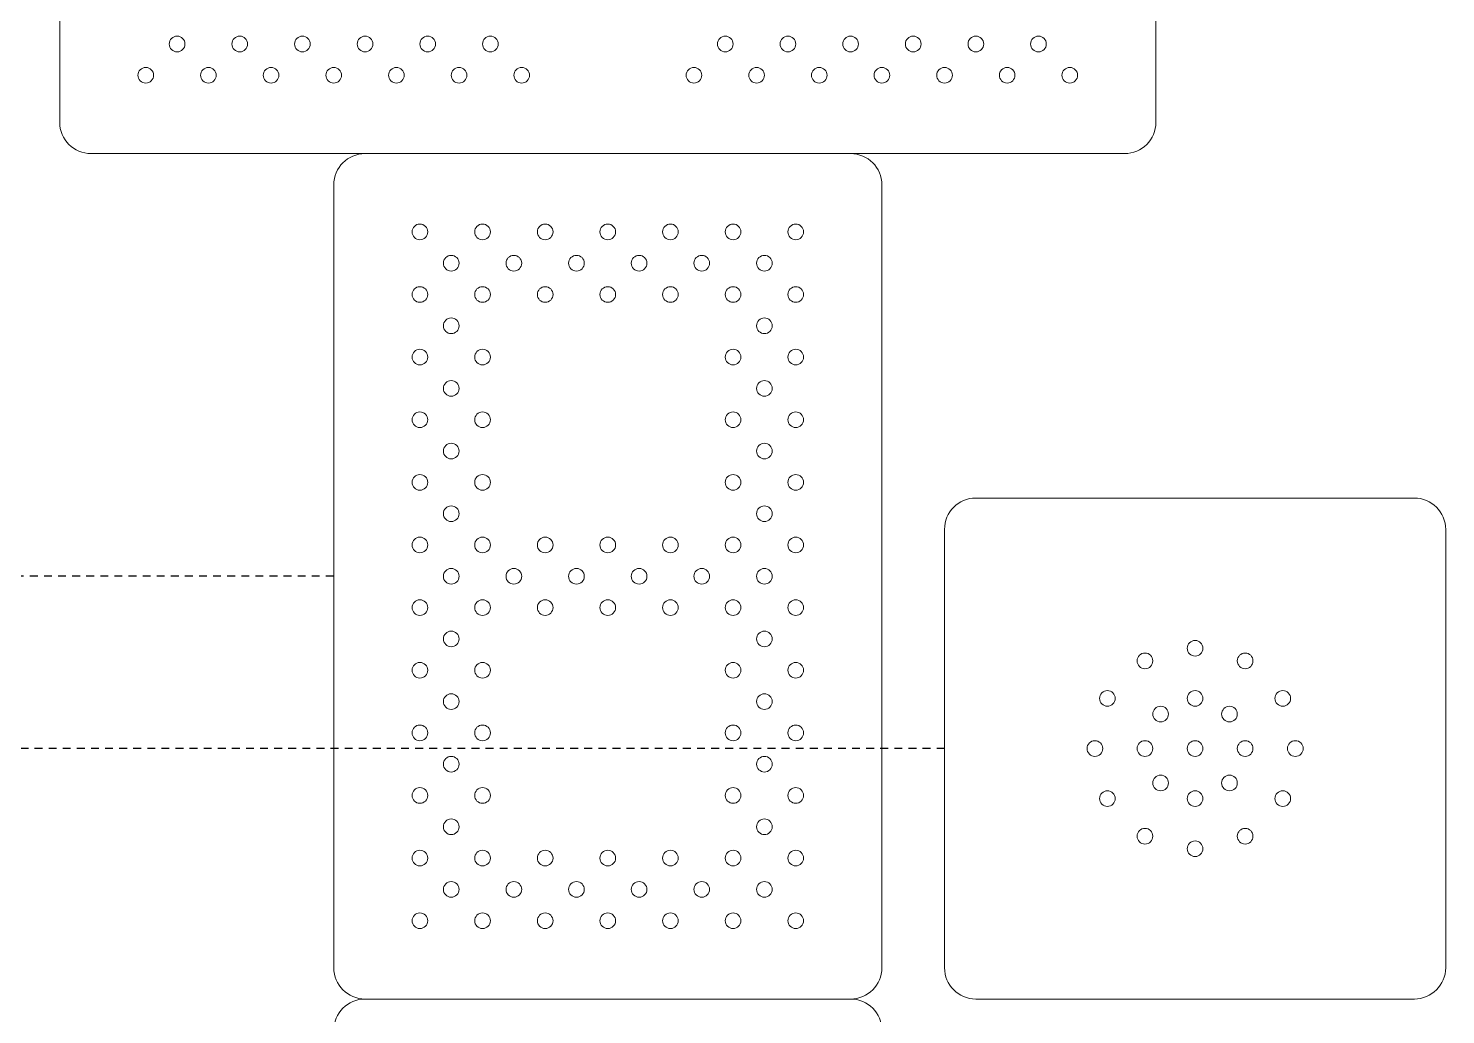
# Model space of a CAD drawing. Header units: inches. Extents: x 300 to 400, y -177 to 73.
# Drawn here: x 363.18 to 385.81, y 24.48 to 40.23 of the extents above; entities that cross this region are included whole.
import ezdxf

# ---------------------------------------------------------------- set-up
doc = ezdxf.new("R2010")
doc.units = ezdxf.units.IN
doc.header["$MEASUREMENT"] = 0
doc.linetypes.add('HIDDEN2', pattern=[0.1875, 0.125, -0.0625])
doc.layers.add('ScoreBone', color=5, linetype='Continuous')

msp = doc.modelspace()

# ---------------------------------------------------------------- linework, layer by layer
at = {"layer": 'ScoreBone', "color": 1, "linetype": 'HIDDEN2'}
for p, q in [((368.057, 31.482), (300.244, 31.482)), ((377.807, 28.732), (300.244, 28.732))]:
    msp.add_line(p, q, dxfattribs=at)
at = {"layer": 'ScoreBone', "lineweight": 5}
for points in [[(363.682, 38.732), (363.682, 38.732), (363.682, 51.232), (363.682, 51.232)], [(381.182, 51.232), (381.182, 51.232), (381.182, 38.732), (381.182, 38.732)], [(364.182, 38.232), (363.905, 38.232), (363.682, 38.457), (363.682, 38.732)], [(381.182, 38.732), (381.182, 38.457), (380.958, 38.232), (380.682, 38.232)], [(380.682, 38.232), (380.682, 38.232), (364.182, 38.232), (364.182, 38.232)], [(368.057, 37.732), (368.057, 38.008), (368.281, 38.232), (368.557, 38.232)], [(368.557, 38.232), (368.557, 38.232), (376.307, 38.232), (376.307, 38.232)], [(376.307, 38.232), (376.582, 38.232), (376.807, 38.008), (376.807, 37.732)], [(368.057, 25.232), (368.057, 25.232), (368.057, 37.732), (368.057, 37.732)], [(376.807, 37.732), (376.807, 37.732), (376.807, 25.232), (376.807, 25.232)], [(377.807, 32.232), (377.807, 32.508), (378.03, 32.732), (378.307, 32.732)], [(378.307, 32.732), (378.307, 32.732), (385.307, 32.732), (385.307, 32.732)], [(385.307, 32.732), (385.583, 32.732), (385.807, 32.508), (385.807, 32.232)], [(377.807, 25.232), (377.807, 25.232), (377.807, 32.232), (377.807, 32.232)], [(385.807, 32.232), (385.807, 32.232), (385.807, 25.232), (385.807, 25.232)], [(368.557, 24.732), (368.281, 24.732), (368.057, 24.956), (368.057, 25.232)], [(376.807, 25.232), (376.807, 24.956), (376.582, 24.732), (376.307, 24.732)], [(378.307, 24.732), (378.03, 24.732), (377.807, 24.956), (377.807, 25.232)], [(385.807, 25.232), (385.807, 24.956), (385.583, 24.732), (385.307, 24.732)], [(368.057, 24.232), (368.057, 24.508), (368.282, 24.732), (368.557, 24.732)], [(376.307, 24.732), (376.307, 24.732), (368.557, 24.732), (368.557, 24.732)], [(368.557, 24.732), (368.557, 24.732), (376.307, 24.732), (376.307, 24.732)], [(376.307, 24.732), (376.582, 24.732), (376.807, 24.508), (376.807, 24.232)], [(385.307, 24.732), (385.307, 24.732), (378.307, 24.732), (378.307, 24.732)]]:
    msp.add_open_spline(points, degree=3, dxfattribs=at)
for points in [[(365.682, 39.982), (365.682, 39.914), (365.625, 39.857), (365.557, 39.857), (365.488, 39.857), (365.432, 39.914), (365.432, 39.982), (365.432, 40.051), (365.488, 40.107), (365.557, 40.107), (365.625, 40.107), (365.682, 40.051), (365.682, 39.982)], [(366.682, 39.982), (366.682, 39.914), (366.625, 39.857), (366.557, 39.857), (366.488, 39.857), (366.432, 39.914), (366.432, 39.982), (366.432, 40.051), (366.488, 40.107), (366.557, 40.107), (366.625, 40.107), (366.682, 40.051), (366.682, 39.982)], [(367.682, 39.982), (367.682, 39.914), (367.625, 39.857), (367.557, 39.857), (367.488, 39.857), (367.432, 39.914), (367.432, 39.982), (367.432, 40.051), (367.488, 40.107), (367.557, 40.107), (367.625, 40.107), (367.682, 40.051), (367.682, 39.982)], [(368.682, 39.982), (368.682, 39.914), (368.625, 39.857), (368.557, 39.857), (368.488, 39.857), (368.432, 39.914), (368.432, 39.982), (368.432, 40.051), (368.488, 40.107), (368.557, 40.107), (368.625, 40.107), (368.682, 40.051), (368.682, 39.982)], [(369.682, 39.982), (369.682, 39.914), (369.625, 39.857), (369.557, 39.857), (369.488, 39.857), (369.432, 39.914), (369.432, 39.982), (369.432, 40.051), (369.488, 40.107), (369.557, 40.107), (369.625, 40.107), (369.682, 40.051), (369.682, 39.982)], [(370.682, 39.982), (370.682, 39.914), (370.625, 39.857), (370.557, 39.857), (370.488, 39.857), (370.432, 39.914), (370.432, 39.982), (370.432, 40.051), (370.488, 40.107), (370.557, 40.107), (370.625, 40.107), (370.682, 40.051), (370.682, 39.982)], [(374.432, 39.982), (374.432, 39.914), (374.375, 39.857), (374.307, 39.857), (374.238, 39.857), (374.182, 39.914), (374.182, 39.982), (374.182, 40.051), (374.238, 40.107), (374.307, 40.107), (374.375, 40.107), (374.432, 40.051), (374.432, 39.982)], [(375.432, 39.982), (375.432, 39.914), (375.375, 39.857), (375.307, 39.857), (375.238, 39.857), (375.182, 39.914), (375.182, 39.982), (375.182, 40.051), (375.238, 40.107), (375.307, 40.107), (375.375, 40.107), (375.432, 40.051), (375.432, 39.982)], [(376.432, 39.982), (376.432, 39.914), (376.375, 39.857), (376.307, 39.857), (376.238, 39.857), (376.182, 39.914), (376.182, 39.982), (376.182, 40.051), (376.238, 40.107), (376.307, 40.107), (376.375, 40.107), (376.432, 40.051), (376.432, 39.982)], [(377.432, 39.982), (377.432, 39.914), (377.375, 39.857), (377.307, 39.857), (377.238, 39.857), (377.182, 39.914), (377.182, 39.982), (377.182, 40.051), (377.238, 40.107), (377.307, 40.107), (377.375, 40.107), (377.432, 40.051), (377.432, 39.982)], [(378.432, 39.982), (378.432, 39.914), (378.375, 39.857), (378.307, 39.857), (378.238, 39.857), (378.182, 39.914), (378.182, 39.982), (378.182, 40.051), (378.238, 40.107), (378.307, 40.107), (378.375, 40.107), (378.432, 40.051), (378.432, 39.982)], [(379.432, 39.982), (379.432, 39.914), (379.375, 39.857), (379.307, 39.857), (379.238, 39.857), (379.182, 39.914), (379.182, 39.982), (379.182, 40.051), (379.238, 40.107), (379.307, 40.107), (379.375, 40.107), (379.432, 40.051), (379.432, 39.982)], [(365.182, 39.482), (365.182, 39.414), (365.125, 39.357), (365.057, 39.357), (364.988, 39.357), (364.932, 39.414), (364.932, 39.482), (364.932, 39.551), (364.988, 39.607), (365.057, 39.607), (365.125, 39.607), (365.182, 39.551), (365.182, 39.482)], [(366.182, 39.482), (366.182, 39.414), (366.125, 39.357), (366.057, 39.357), (365.988, 39.357), (365.932, 39.414), (365.932, 39.482), (365.932, 39.551), (365.988, 39.607), (366.057, 39.607), (366.125, 39.607), (366.182, 39.551), (366.182, 39.482)], [(367.182, 39.482), (367.182, 39.414), (367.125, 39.357), (367.057, 39.357), (366.988, 39.357), (366.932, 39.414), (366.932, 39.482), (366.932, 39.551), (366.988, 39.607), (367.057, 39.607), (367.125, 39.607), (367.182, 39.551), (367.182, 39.482)], [(368.182, 39.482), (368.182, 39.414), (368.125, 39.357), (368.057, 39.357), (367.988, 39.357), (367.932, 39.414), (367.932, 39.482), (367.932, 39.551), (367.988, 39.607), (368.057, 39.607), (368.125, 39.607), (368.182, 39.551), (368.182, 39.482)], [(369.182, 39.482), (369.182, 39.414), (369.125, 39.357), (369.057, 39.357), (368.988, 39.357), (368.932, 39.414), (368.932, 39.482), (368.932, 39.551), (368.988, 39.607), (369.057, 39.607), (369.125, 39.607), (369.182, 39.551), (369.182, 39.482)], [(370.182, 39.482), (370.182, 39.414), (370.125, 39.357), (370.057, 39.357), (369.988, 39.357), (369.932, 39.414), (369.932, 39.482), (369.932, 39.551), (369.988, 39.607), (370.057, 39.607), (370.125, 39.607), (370.182, 39.551), (370.182, 39.482)], [(371.182, 39.482), (371.182, 39.414), (371.125, 39.357), (371.057, 39.357), (370.988, 39.357), (370.932, 39.414), (370.932, 39.482), (370.932, 39.551), (370.988, 39.607), (371.057, 39.607), (371.125, 39.607), (371.182, 39.551), (371.182, 39.482)], [(373.932, 39.482), (373.932, 39.414), (373.875, 39.357), (373.807, 39.357), (373.738, 39.357), (373.682, 39.414), (373.682, 39.482), (373.682, 39.551), (373.738, 39.607), (373.807, 39.607), (373.875, 39.607), (373.932, 39.551), (373.932, 39.482)], [(374.932, 39.482), (374.932, 39.414), (374.875, 39.357), (374.807, 39.357), (374.738, 39.357), (374.682, 39.414), (374.682, 39.482), (374.682, 39.551), (374.738, 39.607), (374.807, 39.607), (374.875, 39.607), (374.932, 39.551), (374.932, 39.482)], [(375.932, 39.482), (375.932, 39.414), (375.875, 39.357), (375.807, 39.357), (375.738, 39.357), (375.682, 39.414), (375.682, 39.482), (375.682, 39.551), (375.738, 39.607), (375.807, 39.607), (375.875, 39.607), (375.932, 39.551), (375.932, 39.482)], [(376.932, 39.482), (376.932, 39.414), (376.875, 39.357), (376.807, 39.357), (376.738, 39.357), (376.682, 39.414), (376.682, 39.482), (376.682, 39.551), (376.738, 39.607), (376.807, 39.607), (376.875, 39.607), (376.932, 39.551), (376.932, 39.482)], [(377.932, 39.482), (377.932, 39.414), (377.875, 39.357), (377.807, 39.357), (377.738, 39.357), (377.682, 39.414), (377.682, 39.482), (377.682, 39.551), (377.738, 39.607), (377.807, 39.607), (377.875, 39.607), (377.932, 39.551), (377.932, 39.482)], [(378.932, 39.482), (378.932, 39.414), (378.875, 39.357), (378.807, 39.357), (378.738, 39.357), (378.682, 39.414), (378.682, 39.482), (378.682, 39.551), (378.738, 39.607), (378.807, 39.607), (378.875, 39.607), (378.932, 39.551), (378.932, 39.482)], [(379.932, 39.482), (379.932, 39.414), (379.875, 39.357), (379.807, 39.357), (379.738, 39.357), (379.682, 39.414), (379.682, 39.482), (379.682, 39.551), (379.738, 39.607), (379.807, 39.607), (379.875, 39.607), (379.932, 39.551), (379.932, 39.482)], [(369.557, 36.982), (369.557, 36.913), (369.5, 36.857), (369.432, 36.857), (369.363, 36.857), (369.307, 36.913), (369.307, 36.982), (369.307, 37.051), (369.363, 37.107), (369.432, 37.107), (369.5, 37.107), (369.557, 37.051), (369.557, 36.982)], [(370.557, 36.982), (370.557, 36.913), (370.5, 36.857), (370.432, 36.857), (370.363, 36.857), (370.307, 36.913), (370.307, 36.982), (370.307, 37.051), (370.363, 37.107), (370.432, 37.107), (370.5, 37.107), (370.557, 37.051), (370.557, 36.982)], [(371.557, 36.982), (371.557, 36.913), (371.5, 36.857), (371.432, 36.857), (371.363, 36.857), (371.307, 36.913), (371.307, 36.982), (371.307, 37.051), (371.363, 37.107), (371.432, 37.107), (371.5, 37.107), (371.557, 37.051), (371.557, 36.982)], [(372.557, 36.982), (372.557, 36.913), (372.5, 36.857), (372.432, 36.857), (372.363, 36.857), (372.307, 36.913), (372.307, 36.982), (372.307, 37.051), (372.363, 37.107), (372.432, 37.107), (372.5, 37.107), (372.557, 37.051), (372.557, 36.982)], [(373.557, 36.982), (373.557, 36.913), (373.5, 36.857), (373.432, 36.857), (373.363, 36.857), (373.307, 36.913), (373.307, 36.982), (373.307, 37.051), (373.363, 37.107), (373.432, 37.107), (373.5, 37.107), (373.557, 37.051), (373.557, 36.982)], [(374.557, 36.982), (374.557, 36.913), (374.5, 36.857), (374.432, 36.857), (374.363, 36.857), (374.307, 36.913), (374.307, 36.982), (374.307, 37.051), (374.363, 37.107), (374.432, 37.107), (374.5, 37.107), (374.557, 37.051), (374.557, 36.982)], [(375.557, 36.982), (375.557, 36.913), (375.5, 36.857), (375.432, 36.857), (375.363, 36.857), (375.307, 36.913), (375.307, 36.982), (375.307, 37.051), (375.363, 37.107), (375.432, 37.107), (375.5, 37.107), (375.557, 37.051), (375.557, 36.982)], [(370.057, 36.482), (370.057, 36.413), (370, 36.357), (369.932, 36.357), (369.863, 36.357), (369.807, 36.413), (369.807, 36.482), (369.807, 36.551), (369.863, 36.607), (369.932, 36.607), (370, 36.607), (370.057, 36.551), (370.057, 36.482)], [(371.057, 36.482), (371.057, 36.413), (371, 36.357), (370.932, 36.357), (370.863, 36.357), (370.807, 36.413), (370.807, 36.482), (370.807, 36.551), (370.863, 36.607), (370.932, 36.607), (371, 36.607), (371.057, 36.551), (371.057, 36.482)], [(372.057, 36.482), (372.057, 36.413), (372, 36.357), (371.932, 36.357), (371.863, 36.357), (371.807, 36.413), (371.807, 36.482), (371.807, 36.551), (371.863, 36.607), (371.932, 36.607), (372, 36.607), (372.057, 36.551), (372.057, 36.482)], [(373.057, 36.482), (373.057, 36.413), (373, 36.357), (372.932, 36.357), (372.863, 36.357), (372.807, 36.413), (372.807, 36.482), (372.807, 36.551), (372.863, 36.607), (372.932, 36.607), (373, 36.607), (373.057, 36.551), (373.057, 36.482)], [(374.057, 36.482), (374.057, 36.413), (374, 36.357), (373.932, 36.357), (373.863, 36.357), (373.807, 36.413), (373.807, 36.482), (373.807, 36.551), (373.863, 36.607), (373.932, 36.607), (374, 36.607), (374.057, 36.551), (374.057, 36.482)], [(375.057, 36.482), (375.057, 36.413), (375, 36.357), (374.932, 36.357), (374.863, 36.357), (374.807, 36.413), (374.807, 36.482), (374.807, 36.551), (374.863, 36.607), (374.932, 36.607), (375, 36.607), (375.057, 36.551), (375.057, 36.482)], [(369.557, 35.982), (369.557, 35.913), (369.5, 35.857), (369.432, 35.857), (369.363, 35.857), (369.307, 35.913), (369.307, 35.982), (369.307, 36.051), (369.363, 36.107), (369.432, 36.107), (369.5, 36.107), (369.557, 36.051), (369.557, 35.982)], [(370.557, 35.982), (370.557, 35.913), (370.5, 35.857), (370.432, 35.857), (370.363, 35.857), (370.307, 35.913), (370.307, 35.982), (370.307, 36.051), (370.363, 36.107), (370.432, 36.107), (370.5, 36.107), (370.557, 36.051), (370.557, 35.982)], [(371.557, 35.982), (371.557, 35.913), (371.5, 35.857), (371.432, 35.857), (371.363, 35.857), (371.307, 35.913), (371.307, 35.982), (371.307, 36.051), (371.363, 36.107), (371.432, 36.107), (371.5, 36.107), (371.557, 36.051), (371.557, 35.982)], [(372.557, 35.982), (372.557, 35.913), (372.5, 35.857), (372.432, 35.857), (372.363, 35.857), (372.307, 35.913), (372.307, 35.982), (372.307, 36.051), (372.363, 36.107), (372.432, 36.107), (372.5, 36.107), (372.557, 36.051), (372.557, 35.982)], [(373.557, 35.982), (373.557, 35.913), (373.5, 35.857), (373.432, 35.857), (373.363, 35.857), (373.307, 35.913), (373.307, 35.982), (373.307, 36.051), (373.363, 36.107), (373.432, 36.107), (373.5, 36.107), (373.557, 36.051), (373.557, 35.982)], [(374.557, 35.982), (374.557, 35.913), (374.5, 35.857), (374.432, 35.857), (374.363, 35.857), (374.307, 35.913), (374.307, 35.982), (374.307, 36.051), (374.363, 36.107), (374.432, 36.107), (374.5, 36.107), (374.557, 36.051), (374.557, 35.982)], [(375.557, 35.982), (375.557, 35.913), (375.5, 35.857), (375.432, 35.857), (375.363, 35.857), (375.307, 35.913), (375.307, 35.982), (375.307, 36.051), (375.363, 36.107), (375.432, 36.107), (375.5, 36.107), (375.557, 36.051), (375.557, 35.982)], [(370.057, 35.482), (370.057, 35.413), (370, 35.357), (369.932, 35.357), (369.863, 35.357), (369.807, 35.413), (369.807, 35.482), (369.807, 35.551), (369.863, 35.607), (369.932, 35.607), (370, 35.607), (370.057, 35.551), (370.057, 35.482)], [(375.057, 35.482), (375.057, 35.413), (375, 35.357), (374.932, 35.357), (374.863, 35.357), (374.807, 35.413), (374.807, 35.482), (374.807, 35.551), (374.863, 35.607), (374.932, 35.607), (375, 35.607), (375.057, 35.551), (375.057, 35.482)], [(369.557, 34.982), (369.557, 34.913), (369.5, 34.857), (369.432, 34.857), (369.363, 34.857), (369.307, 34.913), (369.307, 34.982), (369.307, 35.051), (369.363, 35.107), (369.432, 35.107), (369.5, 35.107), (369.557, 35.051), (369.557, 34.982)], [(370.557, 34.982), (370.557, 34.913), (370.5, 34.857), (370.432, 34.857), (370.363, 34.857), (370.307, 34.913), (370.307, 34.982), (370.307, 35.051), (370.363, 35.107), (370.432, 35.107), (370.5, 35.107), (370.557, 35.051), (370.557, 34.982)], [(374.557, 34.982), (374.557, 34.913), (374.5, 34.857), (374.432, 34.857), (374.363, 34.857), (374.307, 34.913), (374.307, 34.982), (374.307, 35.051), (374.363, 35.107), (374.432, 35.107), (374.5, 35.107), (374.557, 35.051), (374.557, 34.982)], [(375.557, 34.982), (375.557, 34.913), (375.5, 34.857), (375.432, 34.857), (375.363, 34.857), (375.307, 34.913), (375.307, 34.982), (375.307, 35.051), (375.363, 35.107), (375.432, 35.107), (375.5, 35.107), (375.557, 35.051), (375.557, 34.982)], [(370.057, 34.482), (370.057, 34.413), (370, 34.357), (369.932, 34.357), (369.863, 34.357), (369.807, 34.413), (369.807, 34.482), (369.807, 34.551), (369.863, 34.607), (369.932, 34.607), (370, 34.607), (370.057, 34.551), (370.057, 34.482)], [(375.057, 34.482), (375.057, 34.413), (375, 34.357), (374.932, 34.357), (374.863, 34.357), (374.807, 34.413), (374.807, 34.482), (374.807, 34.551), (374.863, 34.607), (374.932, 34.607), (375, 34.607), (375.057, 34.551), (375.057, 34.482)], [(369.557, 33.982), (369.557, 33.913), (369.5, 33.857), (369.432, 33.857), (369.363, 33.857), (369.307, 33.913), (369.307, 33.982), (369.307, 34.051), (369.363, 34.107), (369.432, 34.107), (369.5, 34.107), (369.557, 34.051), (369.557, 33.982)], [(370.557, 33.982), (370.557, 33.913), (370.5, 33.857), (370.432, 33.857), (370.363, 33.857), (370.307, 33.913), (370.307, 33.982), (370.307, 34.051), (370.363, 34.107), (370.432, 34.107), (370.5, 34.107), (370.557, 34.051), (370.557, 33.982)], [(374.557, 33.982), (374.557, 33.913), (374.5, 33.857), (374.432, 33.857), (374.363, 33.857), (374.307, 33.913), (374.307, 33.982), (374.307, 34.051), (374.363, 34.107), (374.432, 34.107), (374.5, 34.107), (374.557, 34.051), (374.557, 33.982)], [(375.557, 33.982), (375.557, 33.913), (375.5, 33.857), (375.432, 33.857), (375.363, 33.857), (375.307, 33.913), (375.307, 33.982), (375.307, 34.051), (375.363, 34.107), (375.432, 34.107), (375.5, 34.107), (375.557, 34.051), (375.557, 33.982)], [(370.057, 33.482), (370.057, 33.413), (370, 33.357), (369.932, 33.357), (369.863, 33.357), (369.807, 33.413), (369.807, 33.482), (369.807, 33.551), (369.863, 33.607), (369.932, 33.607), (370, 33.607), (370.057, 33.551), (370.057, 33.482)], [(375.057, 33.482), (375.057, 33.413), (375, 33.357), (374.932, 33.357), (374.863, 33.357), (374.807, 33.413), (374.807, 33.482), (374.807, 33.551), (374.863, 33.607), (374.932, 33.607), (375, 33.607), (375.057, 33.551), (375.057, 33.482)], [(369.557, 32.982), (369.557, 32.913), (369.5, 32.857), (369.432, 32.857), (369.363, 32.857), (369.307, 32.913), (369.307, 32.982), (369.307, 33.051), (369.363, 33.107), (369.432, 33.107), (369.5, 33.107), (369.557, 33.051), (369.557, 32.982)], [(370.557, 32.982), (370.557, 32.913), (370.5, 32.857), (370.432, 32.857), (370.363, 32.857), (370.307, 32.913), (370.307, 32.982), (370.307, 33.051), (370.363, 33.107), (370.432, 33.107), (370.5, 33.107), (370.557, 33.051), (370.557, 32.982)], [(374.557, 32.982), (374.557, 32.913), (374.5, 32.857), (374.432, 32.857), (374.363, 32.857), (374.307, 32.913), (374.307, 32.982), (374.307, 33.051), (374.363, 33.107), (374.432, 33.107), (374.5, 33.107), (374.557, 33.051), (374.557, 32.982)], [(375.557, 32.982), (375.557, 32.913), (375.5, 32.857), (375.432, 32.857), (375.363, 32.857), (375.307, 32.913), (375.307, 32.982), (375.307, 33.051), (375.363, 33.107), (375.432, 33.107), (375.5, 33.107), (375.557, 33.051), (375.557, 32.982)], [(370.057, 32.482), (370.057, 32.413), (370, 32.357), (369.932, 32.357), (369.863, 32.357), (369.807, 32.413), (369.807, 32.482), (369.807, 32.551), (369.863, 32.607), (369.932, 32.607), (370, 32.607), (370.057, 32.551), (370.057, 32.482)], [(375.057, 32.482), (375.057, 32.413), (375, 32.357), (374.932, 32.357), (374.863, 32.357), (374.807, 32.413), (374.807, 32.482), (374.807, 32.551), (374.863, 32.607), (374.932, 32.607), (375, 32.607), (375.057, 32.551), (375.057, 32.482)], [(369.557, 31.982), (369.557, 31.913), (369.5, 31.857), (369.432, 31.857), (369.363, 31.857), (369.307, 31.913), (369.307, 31.982), (369.307, 32.051), (369.363, 32.107), (369.432, 32.107), (369.5, 32.107), (369.557, 32.051), (369.557, 31.982)], [(370.557, 31.982), (370.557, 31.913), (370.5, 31.857), (370.432, 31.857), (370.363, 31.857), (370.307, 31.913), (370.307, 31.982), (370.307, 32.051), (370.363, 32.107), (370.432, 32.107), (370.5, 32.107), (370.557, 32.051), (370.557, 31.982)], [(371.557, 31.982), (371.557, 31.913), (371.5, 31.857), (371.432, 31.857), (371.363, 31.857), (371.307, 31.913), (371.307, 31.982), (371.307, 32.051), (371.363, 32.107), (371.432, 32.107), (371.5, 32.107), (371.557, 32.051), (371.557, 31.982)], [(372.557, 31.982), (372.557, 31.913), (372.5, 31.857), (372.432, 31.857), (372.363, 31.857), (372.307, 31.913), (372.307, 31.982), (372.307, 32.051), (372.363, 32.107), (372.432, 32.107), (372.5, 32.107), (372.557, 32.051), (372.557, 31.982)], [(373.557, 31.982), (373.557, 31.913), (373.5, 31.857), (373.432, 31.857), (373.363, 31.857), (373.307, 31.913), (373.307, 31.982), (373.307, 32.051), (373.363, 32.107), (373.432, 32.107), (373.5, 32.107), (373.557, 32.051), (373.557, 31.982)], [(374.557, 31.982), (374.557, 31.913), (374.5, 31.857), (374.432, 31.857), (374.363, 31.857), (374.307, 31.913), (374.307, 31.982), (374.307, 32.051), (374.363, 32.107), (374.432, 32.107), (374.5, 32.107), (374.557, 32.051), (374.557, 31.982)], [(375.557, 31.982), (375.557, 31.913), (375.5, 31.857), (375.432, 31.857), (375.363, 31.857), (375.307, 31.913), (375.307, 31.982), (375.307, 32.051), (375.363, 32.107), (375.432, 32.107), (375.5, 32.107), (375.557, 32.051), (375.557, 31.982)], [(370.057, 31.482), (370.057, 31.413), (370, 31.357), (369.932, 31.357), (369.863, 31.357), (369.807, 31.413), (369.807, 31.482), (369.807, 31.551), (369.863, 31.607), (369.932, 31.607), (370, 31.607), (370.057, 31.551), (370.057, 31.482)], [(371.057, 31.482), (371.057, 31.413), (371, 31.357), (370.932, 31.357), (370.863, 31.357), (370.807, 31.413), (370.807, 31.482), (370.807, 31.551), (370.863, 31.607), (370.932, 31.607), (371, 31.607), (371.057, 31.551), (371.057, 31.482)], [(372.057, 31.482), (372.057, 31.413), (372, 31.357), (371.932, 31.357), (371.863, 31.357), (371.807, 31.413), (371.807, 31.482), (371.807, 31.551), (371.863, 31.607), (371.932, 31.607), (372, 31.607), (372.057, 31.551), (372.057, 31.482)], [(373.057, 31.482), (373.057, 31.413), (373, 31.357), (372.932, 31.357), (372.863, 31.357), (372.807, 31.413), (372.807, 31.482), (372.807, 31.551), (372.863, 31.607), (372.932, 31.607), (373, 31.607), (373.057, 31.551), (373.057, 31.482)], [(374.057, 31.482), (374.057, 31.413), (374, 31.357), (373.932, 31.357), (373.863, 31.357), (373.807, 31.413), (373.807, 31.482), (373.807, 31.551), (373.863, 31.607), (373.932, 31.607), (374, 31.607), (374.057, 31.551), (374.057, 31.482)], [(375.057, 31.482), (375.057, 31.413), (375, 31.357), (374.932, 31.357), (374.863, 31.357), (374.807, 31.413), (374.807, 31.482), (374.807, 31.551), (374.863, 31.607), (374.932, 31.607), (375, 31.607), (375.057, 31.551), (375.057, 31.482)], [(369.557, 30.982), (369.557, 30.913), (369.5, 30.857), (369.432, 30.857), (369.363, 30.857), (369.307, 30.913), (369.307, 30.982), (369.307, 31.051), (369.363, 31.107), (369.432, 31.107), (369.5, 31.107), (369.557, 31.051), (369.557, 30.982)], [(370.557, 30.982), (370.557, 30.913), (370.5, 30.857), (370.432, 30.857), (370.363, 30.857), (370.307, 30.913), (370.307, 30.982), (370.307, 31.051), (370.363, 31.107), (370.432, 31.107), (370.5, 31.107), (370.557, 31.051), (370.557, 30.982)], [(371.557, 30.982), (371.557, 30.913), (371.5, 30.857), (371.432, 30.857), (371.363, 30.857), (371.307, 30.913), (371.307, 30.982), (371.307, 31.051), (371.363, 31.107), (371.432, 31.107), (371.5, 31.107), (371.557, 31.051), (371.557, 30.982)], [(372.557, 30.982), (372.557, 30.913), (372.5, 30.857), (372.432, 30.857), (372.363, 30.857), (372.307, 30.913), (372.307, 30.982), (372.307, 31.051), (372.363, 31.107), (372.432, 31.107), (372.5, 31.107), (372.557, 31.051), (372.557, 30.982)], [(373.557, 30.982), (373.557, 30.913), (373.5, 30.857), (373.432, 30.857), (373.363, 30.857), (373.307, 30.913), (373.307, 30.982), (373.307, 31.051), (373.363, 31.107), (373.432, 31.107), (373.5, 31.107), (373.557, 31.051), (373.557, 30.982)], [(374.557, 30.982), (374.557, 30.913), (374.5, 30.857), (374.432, 30.857), (374.363, 30.857), (374.307, 30.913), (374.307, 30.982), (374.307, 31.051), (374.363, 31.107), (374.432, 31.107), (374.5, 31.107), (374.557, 31.051), (374.557, 30.982)], [(375.557, 30.982), (375.557, 30.913), (375.5, 30.857), (375.432, 30.857), (375.363, 30.857), (375.307, 30.913), (375.307, 30.982), (375.307, 31.051), (375.363, 31.107), (375.432, 31.107), (375.5, 31.107), (375.557, 31.051), (375.557, 30.982)], [(370.057, 30.482), (370.057, 30.413), (370, 30.357), (369.932, 30.357), (369.863, 30.357), (369.807, 30.413), (369.807, 30.482), (369.807, 30.551), (369.863, 30.607), (369.932, 30.607), (370, 30.607), (370.057, 30.551), (370.057, 30.482)], [(375.057, 30.482), (375.057, 30.413), (375, 30.357), (374.932, 30.357), (374.863, 30.357), (374.807, 30.413), (374.807, 30.482), (374.807, 30.551), (374.863, 30.607), (374.932, 30.607), (375, 30.607), (375.057, 30.551), (375.057, 30.482)], [(381.932, 30.332), (381.932, 30.263), (381.876, 30.207), (381.807, 30.207), (381.737, 30.207), (381.682, 30.263), (381.682, 30.332), (381.682, 30.401), (381.737, 30.457), (381.807, 30.457), (381.876, 30.457), (381.932, 30.401), (381.932, 30.332)], [(369.557, 29.982), (369.557, 29.913), (369.5, 29.857), (369.432, 29.857), (369.363, 29.857), (369.307, 29.913), (369.307, 29.982), (369.307, 30.051), (369.363, 30.107), (369.432, 30.107), (369.5, 30.107), (369.557, 30.051), (369.557, 29.982)], [(369.557, 29.982), (369.557, 29.913), (369.5, 29.857), (369.432, 29.857), (369.363, 29.857), (369.307, 29.913), (369.307, 29.982), (369.307, 30.051), (369.363, 30.107), (369.432, 30.107), (369.5, 30.107), (369.557, 30.051), (369.557, 29.982)], [(370.557, 29.982), (370.557, 29.913), (370.5, 29.857), (370.432, 29.857), (370.363, 29.857), (370.307, 29.913), (370.307, 29.982), (370.307, 30.051), (370.363, 30.107), (370.432, 30.107), (370.5, 30.107), (370.557, 30.051), (370.557, 29.982)], [(370.557, 29.982), (370.557, 29.913), (370.5, 29.857), (370.432, 29.857), (370.363, 29.857), (370.307, 29.913), (370.307, 29.982), (370.307, 30.051), (370.363, 30.107), (370.432, 30.107), (370.5, 30.107), (370.557, 30.051), (370.557, 29.982)], [(374.557, 29.982), (374.557, 29.913), (374.5, 29.857), (374.432, 29.857), (374.363, 29.857), (374.307, 29.913), (374.307, 29.982), (374.307, 30.051), (374.363, 30.107), (374.432, 30.107), (374.5, 30.107), (374.557, 30.051), (374.557, 29.982)], [(374.557, 29.982), (374.557, 29.913), (374.5, 29.857), (374.432, 29.857), (374.363, 29.857), (374.307, 29.913), (374.307, 29.982), (374.307, 30.051), (374.363, 30.107), (374.432, 30.107), (374.5, 30.107), (374.557, 30.051), (374.557, 29.982)], [(375.557, 29.982), (375.557, 29.913), (375.5, 29.857), (375.432, 29.857), (375.363, 29.857), (375.307, 29.913), (375.307, 29.982), (375.307, 30.051), (375.363, 30.107), (375.432, 30.107), (375.5, 30.107), (375.557, 30.051), (375.557, 29.982)], [(375.557, 29.982), (375.557, 29.913), (375.5, 29.857), (375.432, 29.857), (375.363, 29.857), (375.307, 29.913), (375.307, 29.982), (375.307, 30.051), (375.363, 30.107), (375.432, 30.107), (375.5, 30.107), (375.557, 30.051), (375.557, 29.982)], [(381.132, 30.132), (381.132, 30.063), (381.076, 30.007), (381.007, 30.007), (380.938, 30.007), (380.882, 30.063), (380.882, 30.132), (380.882, 30.201), (380.938, 30.257), (381.007, 30.257), (381.076, 30.257), (381.132, 30.201), (381.132, 30.132)], [(382.731, 30.132), (382.731, 30.063), (382.676, 30.007), (382.606, 30.007), (382.538, 30.007), (382.481, 30.063), (382.481, 30.132), (382.481, 30.201), (382.538, 30.257), (382.606, 30.257), (382.676, 30.257), (382.731, 30.201), (382.731, 30.132)], [(380.532, 29.532), (380.532, 29.463), (380.476, 29.407), (380.407, 29.407), (380.338, 29.407), (380.282, 29.463), (380.282, 29.532), (380.282, 29.601), (380.338, 29.657), (380.407, 29.657), (380.476, 29.657), (380.532, 29.601), (380.532, 29.532)], [(381.932, 29.532), (381.932, 29.463), (381.876, 29.407), (381.807, 29.407), (381.737, 29.407), (381.682, 29.463), (381.682, 29.532), (381.682, 29.601), (381.737, 29.657), (381.807, 29.657), (381.876, 29.657), (381.932, 29.601), (381.932, 29.532)], [(383.332, 29.532), (383.332, 29.463), (383.275, 29.407), (383.207, 29.407), (383.138, 29.407), (383.082, 29.463), (383.082, 29.532), (383.082, 29.601), (383.138, 29.657), (383.207, 29.657), (383.275, 29.657), (383.332, 29.601), (383.332, 29.532)], [(370.057, 29.482), (370.057, 29.413), (370, 29.357), (369.932, 29.357), (369.863, 29.357), (369.807, 29.413), (369.807, 29.482), (369.807, 29.551), (369.863, 29.607), (369.932, 29.607), (370, 29.607), (370.057, 29.551), (370.057, 29.482)], [(370.057, 29.482), (370.057, 29.413), (370, 29.357), (369.932, 29.357), (369.863, 29.357), (369.807, 29.413), (369.807, 29.482), (369.807, 29.551), (369.863, 29.607), (369.932, 29.607), (370, 29.607), (370.057, 29.551), (370.057, 29.482)], [(375.057, 29.482), (375.057, 29.413), (375, 29.357), (374.932, 29.357), (374.863, 29.357), (374.807, 29.413), (374.807, 29.482), (374.807, 29.551), (374.863, 29.607), (374.932, 29.607), (375, 29.607), (375.057, 29.551), (375.057, 29.482)], [(375.057, 29.482), (375.057, 29.413), (375, 29.357), (374.932, 29.357), (374.863, 29.357), (374.807, 29.413), (374.807, 29.482), (374.807, 29.551), (374.863, 29.607), (374.932, 29.607), (375, 29.607), (375.057, 29.551), (375.057, 29.482)], [(381.382, 29.282), (381.382, 29.213), (381.326, 29.157), (381.257, 29.157), (381.188, 29.157), (381.132, 29.213), (381.132, 29.282), (381.132, 29.351), (381.188, 29.407), (381.257, 29.407), (381.326, 29.407), (381.382, 29.351), (381.382, 29.282)], [(382.481, 29.282), (382.481, 29.213), (382.426, 29.157), (382.356, 29.157), (382.288, 29.157), (382.231, 29.213), (382.231, 29.282), (382.231, 29.351), (382.288, 29.407), (382.356, 29.407), (382.426, 29.407), (382.481, 29.351), (382.481, 29.282)], [(369.557, 28.982), (369.557, 28.913), (369.5, 28.857), (369.432, 28.857), (369.363, 28.857), (369.307, 28.913), (369.307, 28.982), (369.307, 29.051), (369.363, 29.107), (369.432, 29.107), (369.5, 29.107), (369.557, 29.051), (369.557, 28.982)], [(370.557, 28.982), (370.557, 28.913), (370.5, 28.857), (370.432, 28.857), (370.363, 28.857), (370.307, 28.913), (370.307, 28.982), (370.307, 29.051), (370.363, 29.107), (370.432, 29.107), (370.5, 29.107), (370.557, 29.051), (370.557, 28.982)], [(374.557, 28.982), (374.557, 28.913), (374.5, 28.857), (374.432, 28.857), (374.363, 28.857), (374.307, 28.913), (374.307, 28.982), (374.307, 29.051), (374.363, 29.107), (374.432, 29.107), (374.5, 29.107), (374.557, 29.051), (374.557, 28.982)], [(375.557, 28.982), (375.557, 28.913), (375.5, 28.857), (375.432, 28.857), (375.363, 28.857), (375.307, 28.913), (375.307, 28.982), (375.307, 29.051), (375.363, 29.107), (375.432, 29.107), (375.5, 29.107), (375.557, 29.051), (375.557, 28.982)], [(380.332, 28.732), (380.332, 28.663), (380.275, 28.607), (380.207, 28.607), (380.138, 28.607), (380.082, 28.663), (380.082, 28.732), (380.082, 28.801), (380.138, 28.857), (380.207, 28.857), (380.275, 28.857), (380.332, 28.801), (380.332, 28.732)], [(381.132, 28.732), (381.132, 28.663), (381.076, 28.607), (381.007, 28.607), (380.938, 28.607), (380.882, 28.663), (380.882, 28.732), (380.882, 28.801), (380.938, 28.857), (381.007, 28.857), (381.076, 28.857), (381.132, 28.801), (381.132, 28.732)], [(381.932, 28.732), (381.932, 28.663), (381.876, 28.607), (381.807, 28.607), (381.737, 28.607), (381.682, 28.663), (381.682, 28.732), (381.682, 28.801), (381.737, 28.857), (381.807, 28.857), (381.876, 28.857), (381.932, 28.801), (381.932, 28.732)], [(382.731, 28.732), (382.731, 28.663), (382.676, 28.607), (382.606, 28.607), (382.538, 28.607), (382.481, 28.663), (382.481, 28.732), (382.481, 28.801), (382.538, 28.857), (382.606, 28.857), (382.676, 28.857), (382.731, 28.801), (382.731, 28.732)], [(383.532, 28.732), (383.532, 28.663), (383.476, 28.607), (383.407, 28.607), (383.338, 28.607), (383.282, 28.663), (383.282, 28.732), (383.282, 28.801), (383.338, 28.857), (383.407, 28.857), (383.476, 28.857), (383.532, 28.801), (383.532, 28.732)], [(370.057, 28.482), (370.057, 28.413), (370, 28.357), (369.932, 28.357), (369.863, 28.357), (369.807, 28.413), (369.807, 28.482), (369.807, 28.551), (369.863, 28.607), (369.932, 28.607), (370, 28.607), (370.057, 28.551), (370.057, 28.482)], [(375.057, 28.482), (375.057, 28.413), (375, 28.357), (374.932, 28.357), (374.863, 28.357), (374.807, 28.413), (374.807, 28.482), (374.807, 28.551), (374.863, 28.607), (374.932, 28.607), (375, 28.607), (375.057, 28.551), (375.057, 28.482)], [(381.382, 28.182), (381.382, 28.113), (381.326, 28.057), (381.257, 28.057), (381.188, 28.057), (381.132, 28.113), (381.132, 28.182), (381.132, 28.251), (381.188, 28.307), (381.257, 28.307), (381.326, 28.307), (381.382, 28.251), (381.382, 28.182)], [(382.481, 28.182), (382.481, 28.113), (382.426, 28.057), (382.356, 28.057), (382.288, 28.057), (382.231, 28.113), (382.231, 28.182), (382.231, 28.251), (382.288, 28.307), (382.356, 28.307), (382.426, 28.307), (382.481, 28.251), (382.481, 28.182)], [(369.557, 27.982), (369.557, 27.913), (369.5, 27.857), (369.432, 27.857), (369.363, 27.857), (369.307, 27.913), (369.307, 27.982), (369.307, 28.051), (369.363, 28.107), (369.432, 28.107), (369.5, 28.107), (369.557, 28.051), (369.557, 27.982)], [(370.557, 27.982), (370.557, 27.913), (370.5, 27.857), (370.432, 27.857), (370.363, 27.857), (370.307, 27.913), (370.307, 27.982), (370.307, 28.051), (370.363, 28.107), (370.432, 28.107), (370.5, 28.107), (370.557, 28.051), (370.557, 27.982)], [(374.557, 27.982), (374.557, 27.913), (374.5, 27.857), (374.432, 27.857), (374.363, 27.857), (374.307, 27.913), (374.307, 27.982), (374.307, 28.051), (374.363, 28.107), (374.432, 28.107), (374.5, 28.107), (374.557, 28.051), (374.557, 27.982)], [(375.557, 27.982), (375.557, 27.913), (375.5, 27.857), (375.432, 27.857), (375.363, 27.857), (375.307, 27.913), (375.307, 27.982), (375.307, 28.051), (375.363, 28.107), (375.432, 28.107), (375.5, 28.107), (375.557, 28.051), (375.557, 27.982)], [(380.532, 27.932), (380.532, 27.863), (380.476, 27.807), (380.407, 27.807), (380.338, 27.807), (380.282, 27.863), (380.282, 27.932), (380.282, 28.001), (380.338, 28.057), (380.407, 28.057), (380.476, 28.057), (380.532, 28.001), (380.532, 27.932)], [(381.932, 27.932), (381.932, 27.863), (381.876, 27.807), (381.807, 27.807), (381.737, 27.807), (381.682, 27.863), (381.682, 27.932), (381.682, 28.001), (381.737, 28.057), (381.807, 28.057), (381.876, 28.057), (381.932, 28.001), (381.932, 27.932)], [(383.332, 27.932), (383.332, 27.863), (383.275, 27.807), (383.207, 27.807), (383.138, 27.807), (383.082, 27.863), (383.082, 27.932), (383.082, 28.001), (383.138, 28.057), (383.207, 28.057), (383.275, 28.057), (383.332, 28.001), (383.332, 27.932)], [(370.057, 27.482), (370.057, 27.413), (370, 27.357), (369.932, 27.357), (369.863, 27.357), (369.807, 27.413), (369.807, 27.482), (369.807, 27.551), (369.863, 27.607), (369.932, 27.607), (370, 27.607), (370.057, 27.551), (370.057, 27.482)], [(375.057, 27.482), (375.057, 27.413), (375, 27.357), (374.932, 27.357), (374.863, 27.357), (374.807, 27.413), (374.807, 27.482), (374.807, 27.551), (374.863, 27.607), (374.932, 27.607), (375, 27.607), (375.057, 27.551), (375.057, 27.482)], [(381.132, 27.332), (381.132, 27.263), (381.076, 27.207), (381.007, 27.207), (380.938, 27.207), (380.882, 27.263), (380.882, 27.332), (380.882, 27.401), (380.938, 27.457), (381.007, 27.457), (381.076, 27.457), (381.132, 27.401), (381.132, 27.332)], [(382.731, 27.332), (382.731, 27.263), (382.676, 27.207), (382.606, 27.207), (382.538, 27.207), (382.481, 27.263), (382.481, 27.332), (382.481, 27.401), (382.538, 27.457), (382.606, 27.457), (382.676, 27.457), (382.731, 27.401), (382.731, 27.332)], [(381.932, 27.132), (381.932, 27.063), (381.876, 27.007), (381.807, 27.007), (381.737, 27.007), (381.682, 27.063), (381.682, 27.132), (381.682, 27.201), (381.737, 27.257), (381.807, 27.257), (381.876, 27.257), (381.932, 27.201), (381.932, 27.132)], [(369.557, 26.982), (369.557, 26.913), (369.5, 26.857), (369.432, 26.857), (369.363, 26.857), (369.307, 26.913), (369.307, 26.982), (369.307, 27.051), (369.363, 27.107), (369.432, 27.107), (369.5, 27.107), (369.557, 27.051), (369.557, 26.982)], [(370.557, 26.982), (370.557, 26.913), (370.5, 26.857), (370.432, 26.857), (370.363, 26.857), (370.307, 26.913), (370.307, 26.982), (370.307, 27.051), (370.363, 27.107), (370.432, 27.107), (370.5, 27.107), (370.557, 27.051), (370.557, 26.982)], [(371.557, 26.982), (371.557, 26.913), (371.5, 26.857), (371.432, 26.857), (371.363, 26.857), (371.307, 26.913), (371.307, 26.982), (371.307, 27.051), (371.363, 27.107), (371.432, 27.107), (371.5, 27.107), (371.557, 27.051), (371.557, 26.982)], [(372.557, 26.982), (372.557, 26.913), (372.5, 26.857), (372.432, 26.857), (372.363, 26.857), (372.307, 26.913), (372.307, 26.982), (372.307, 27.051), (372.363, 27.107), (372.432, 27.107), (372.5, 27.107), (372.557, 27.051), (372.557, 26.982)], [(373.557, 26.982), (373.557, 26.913), (373.5, 26.857), (373.432, 26.857), (373.363, 26.857), (373.307, 26.913), (373.307, 26.982), (373.307, 27.051), (373.363, 27.107), (373.432, 27.107), (373.5, 27.107), (373.557, 27.051), (373.557, 26.982)], [(374.557, 26.982), (374.557, 26.913), (374.5, 26.857), (374.432, 26.857), (374.363, 26.857), (374.307, 26.913), (374.307, 26.982), (374.307, 27.051), (374.363, 27.107), (374.432, 27.107), (374.5, 27.107), (374.557, 27.051), (374.557, 26.982)], [(375.557, 26.982), (375.557, 26.913), (375.5, 26.857), (375.432, 26.857), (375.363, 26.857), (375.307, 26.913), (375.307, 26.982), (375.307, 27.051), (375.363, 27.107), (375.432, 27.107), (375.5, 27.107), (375.557, 27.051), (375.557, 26.982)], [(370.057, 26.482), (370.057, 26.413), (370, 26.357), (369.932, 26.357), (369.863, 26.357), (369.807, 26.413), (369.807, 26.482), (369.807, 26.551), (369.863, 26.607), (369.932, 26.607), (370, 26.607), (370.057, 26.551), (370.057, 26.482)], [(371.057, 26.482), (371.057, 26.413), (371, 26.357), (370.932, 26.357), (370.863, 26.357), (370.807, 26.413), (370.807, 26.482), (370.807, 26.551), (370.863, 26.607), (370.932, 26.607), (371, 26.607), (371.057, 26.551), (371.057, 26.482)], [(372.057, 26.482), (372.057, 26.413), (372, 26.357), (371.932, 26.357), (371.863, 26.357), (371.807, 26.413), (371.807, 26.482), (371.807, 26.551), (371.863, 26.607), (371.932, 26.607), (372, 26.607), (372.057, 26.551), (372.057, 26.482)], [(373.057, 26.482), (373.057, 26.413), (373, 26.357), (372.932, 26.357), (372.863, 26.357), (372.807, 26.413), (372.807, 26.482), (372.807, 26.551), (372.863, 26.607), (372.932, 26.607), (373, 26.607), (373.057, 26.551), (373.057, 26.482)], [(374.057, 26.482), (374.057, 26.413), (374, 26.357), (373.932, 26.357), (373.863, 26.357), (373.807, 26.413), (373.807, 26.482), (373.807, 26.551), (373.863, 26.607), (373.932, 26.607), (374, 26.607), (374.057, 26.551), (374.057, 26.482)], [(375.057, 26.482), (375.057, 26.413), (375, 26.357), (374.932, 26.357), (374.863, 26.357), (374.807, 26.413), (374.807, 26.482), (374.807, 26.551), (374.863, 26.607), (374.932, 26.607), (375, 26.607), (375.057, 26.551), (375.057, 26.482)], [(369.557, 25.982), (369.557, 25.913), (369.5, 25.857), (369.432, 25.857), (369.363, 25.857), (369.307, 25.913), (369.307, 25.982), (369.307, 26.051), (369.363, 26.107), (369.432, 26.107), (369.5, 26.107), (369.557, 26.051), (369.557, 25.982)], [(370.557, 25.982), (370.557, 25.913), (370.5, 25.857), (370.432, 25.857), (370.363, 25.857), (370.307, 25.913), (370.307, 25.982), (370.307, 26.051), (370.363, 26.107), (370.432, 26.107), (370.5, 26.107), (370.557, 26.051), (370.557, 25.982)], [(371.557, 25.982), (371.557, 25.913), (371.5, 25.857), (371.432, 25.857), (371.363, 25.857), (371.307, 25.913), (371.307, 25.982), (371.307, 26.051), (371.363, 26.107), (371.432, 26.107), (371.5, 26.107), (371.557, 26.051), (371.557, 25.982)], [(372.557, 25.982), (372.557, 25.913), (372.5, 25.857), (372.432, 25.857), (372.363, 25.857), (372.307, 25.913), (372.307, 25.982), (372.307, 26.051), (372.363, 26.107), (372.432, 26.107), (372.5, 26.107), (372.557, 26.051), (372.557, 25.982)], [(373.557, 25.982), (373.557, 25.913), (373.5, 25.857), (373.432, 25.857), (373.363, 25.857), (373.307, 25.913), (373.307, 25.982), (373.307, 26.051), (373.363, 26.107), (373.432, 26.107), (373.5, 26.107), (373.557, 26.051), (373.557, 25.982)], [(374.557, 25.982), (374.557, 25.913), (374.5, 25.857), (374.432, 25.857), (374.363, 25.857), (374.307, 25.913), (374.307, 25.982), (374.307, 26.051), (374.363, 26.107), (374.432, 26.107), (374.5, 26.107), (374.557, 26.051), (374.557, 25.982)], [(375.557, 25.982), (375.557, 25.913), (375.5, 25.857), (375.432, 25.857), (375.363, 25.857), (375.307, 25.913), (375.307, 25.982), (375.307, 26.051), (375.363, 26.107), (375.432, 26.107), (375.5, 26.107), (375.557, 26.051), (375.557, 25.982)]]:
    msp.add_open_spline(points, degree=3, knots=[0, 0, 0, 0, 1, 1, 1, 2, 2, 2, 3, 3, 3, 4, 4, 4, 4], dxfattribs=at)

doc.saveas('drawing.dxf')
